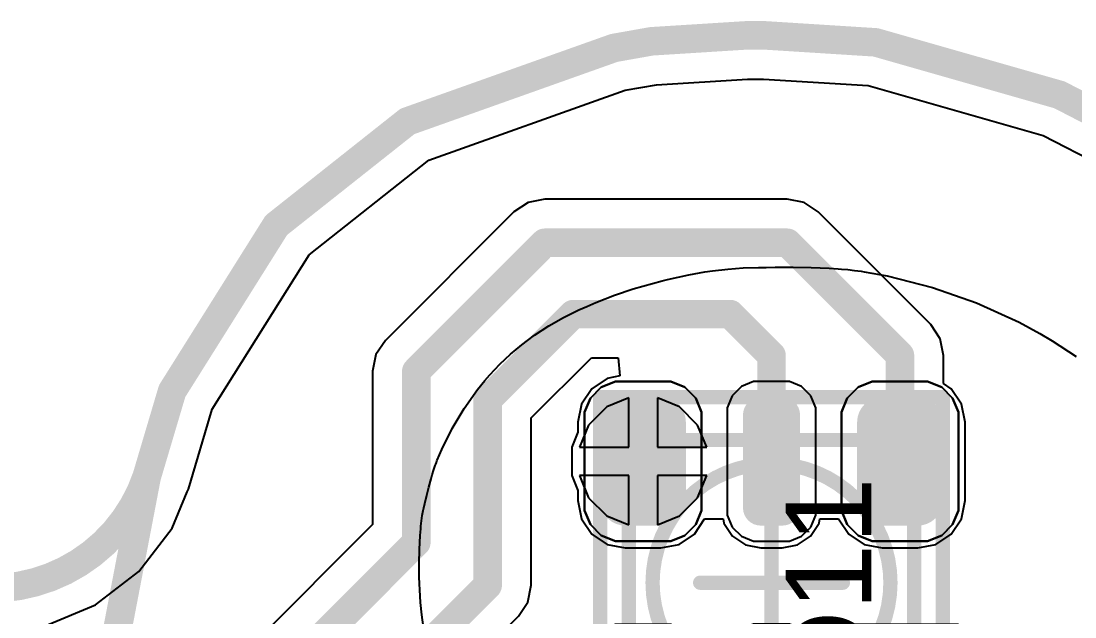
# Model space of a CAD drawing. Header units: inches. Extents: x -30 to 118, y 20 to 51.
# Drawn here: x 40.53 to 47.92, y 45.98 to 50.15 of the extents above; entities that cross this region are included whole.
import ezdxf

# ---------------------------------------------------------------- set-up
doc = ezdxf.new("R2010")
doc.units = ezdxf.units.IN
for name, color, linetype in [('Bottom Layer', 5, 'Continuous'), ('Keep-Out Layer', 6, 'Continuous'), ('Mechanical 1', 6, 'Continuous'), ('Top Component Outline', 56, 'Continuous'), ('Top Courtyard', 56, 'Continuous'), ('Top Layer', 1, 'Continuous'), ('Top Overlay', 2, 'Continuous'), ('Top Paste', 8, 'Continuous'), ('Top Solder', 216, 'Continuous'), ('Via Holes', 16, 'Continuous')]:
    doc.layers.add(name, color=color, linetype=linetype)
doc.styles.add('Arial', font='', dxfattribs={"height": 0.2})
doc.styles.get('Arial').set_extended_font_data('Arial')

# ---------------------------------------------------------------- blocks, each defined once
blk = doc.blocks.new('APA_RGB_LED_2020_580')
at = {"layer": 'Top Layer'}
h = blk.add_hatch(color=1, dxfattribs=at)
edge = h.paths.add_edge_path()
edge.add_arc((-1.125, 1.025), 0.125, 90, 180)
edge.add_line((-1.25, 1.025), (-1.25, 0.775))
edge.add_arc((-1.125, 0.775), 0.125, 180, 270)
edge.add_line((-1.125, 0.65), (-0.575, 0.65))
edge.add_arc((-0.575, 0.775), 0.125, 270, 360)
edge.add_line((-0.45, 0.775), (-0.45, 1.025))
edge.add_arc((-0.575, 1.025), 0.125, 0, 90)
edge.add_line((-0.575, 1.15), (-1.125, 1.15))
h = blk.add_hatch(color=1, dxfattribs=at)
edge = h.paths.add_edge_path()
edge.add_arc((0.575, 1.025), 0.125, 90, 180)
edge.add_line((0.45, 1.025), (0.45, 0.775))
edge.add_arc((0.575, 0.775), 0.125, 180, 270)
edge.add_line((0.575, 0.65), (1.125, 0.65))
edge.add_arc((1.125, 0.775), 0.125, 270, 360)
edge.add_line((1.25, 0.775), (1.25, 1.025))
edge.add_arc((1.125, 1.025), 0.125, 0, 90)
edge.add_line((1.125, 1.15), (0.575, 1.15))
h = blk.add_hatch(color=1, dxfattribs=at)
edge = h.paths.add_edge_path()
edge.add_arc((-1.175, 0.075), 0.075, 90, 180)
edge.add_line((-1.25, 0.075), (-1.25, -0.075))
edge.add_arc((-1.175, -0.075), 0.075, 180, 270)
edge.add_line((-1.175, -0.15), (-0.525, -0.15))
edge.add_arc((-0.525, -0.075), 0.075, 270, 360)
edge.add_line((-0.45, -0.075), (-0.45, 0.075))
edge.add_arc((-0.525, 0.075), 0.075, 0, 90)
edge.add_line((-0.525, 0.15), (-1.175, 0.15))
h = blk.add_hatch(color=1, dxfattribs=at)
edge = h.paths.add_edge_path()
edge.add_arc((0.525, 0.075), 0.075, 90, 180)
edge.add_line((0.45, 0.075), (0.45, -0.075))
edge.add_arc((0.525, -0.075), 0.075, 180, 270)
edge.add_line((0.525, -0.15), (1.175, -0.15))
edge.add_arc((1.175, -0.075), 0.075, 270, 360)
edge.add_line((1.25, -0.075), (1.25, 0.075))
edge.add_arc((1.175, 0.075), 0.075, 0, 90)
edge.add_line((1.175, 0.15), (0.525, 0.15))
blk.add_hatch(color=1, dxfattribs=at).paths.add_polyline_path([(-1.25, -0.65), (-0.45, -0.65), (-0.45, -1.15), (-1.25, -1.15)])
h = blk.add_hatch(color=1, dxfattribs=at)
edge = h.paths.add_edge_path()
edge.add_arc((0.575, -0.775), 0.125, 90, 180)
edge.add_line((0.45, -0.775), (0.45, -1.025))
edge.add_arc((0.575, -1.025), 0.125, 180, 270)
edge.add_line((0.575, -1.15), (1.125, -1.15))
edge.add_arc((1.125, -1.025), 0.125, 270, 360)
edge.add_line((1.25, -1.025), (1.25, -0.775))
edge.add_arc((1.125, -0.775), 0.125, 0, 90)
edge.add_line((1.125, -0.65), (0.575, -0.65))
at = {"layer": 'Top Paste'}
h = blk.add_hatch(color=8, dxfattribs=at)
edge = h.paths.add_edge_path()
edge.add_arc((-1.125, 1.025), 0.125, 90, 180)
edge.add_line((-1.25, 1.025), (-1.25, 0.775))
edge.add_arc((-1.125, 0.775), 0.125, 180, 270)
edge.add_line((-1.125, 0.65), (-0.575, 0.65))
edge.add_arc((-0.575, 0.775), 0.125, 270, 360)
edge.add_line((-0.45, 0.775), (-0.45, 1.025))
edge.add_arc((-0.575, 1.025), 0.125, 0, 90)
edge.add_line((-0.575, 1.15), (-1.125, 1.15))
h = blk.add_hatch(color=8, dxfattribs=at)
edge = h.paths.add_edge_path()
edge.add_arc((0.575, 1.025), 0.125, 90, 180)
edge.add_line((0.45, 1.025), (0.45, 0.775))
edge.add_arc((0.575, 0.775), 0.125, 180, 270)
edge.add_line((0.575, 0.65), (1.125, 0.65))
edge.add_arc((1.125, 0.775), 0.125, 270, 360)
edge.add_line((1.25, 0.775), (1.25, 1.025))
edge.add_arc((1.125, 1.025), 0.125, 0, 90)
edge.add_line((1.125, 1.15), (0.575, 1.15))
h = blk.add_hatch(color=8, dxfattribs=at)
edge = h.paths.add_edge_path()
edge.add_arc((-1.175, 0.075), 0.075, 90, 180)
edge.add_line((-1.25, 0.075), (-1.25, -0.075))
edge.add_arc((-1.175, -0.075), 0.075, 180, 270)
edge.add_line((-1.175, -0.15), (-0.525, -0.15))
edge.add_arc((-0.525, -0.075), 0.075, 270, 360)
edge.add_line((-0.45, -0.075), (-0.45, 0.075))
edge.add_arc((-0.525, 0.075), 0.075, 0, 90)
edge.add_line((-0.525, 0.15), (-1.175, 0.15))
h = blk.add_hatch(color=8, dxfattribs=at)
edge = h.paths.add_edge_path()
edge.add_arc((0.525, 0.075), 0.075, 90, 180)
edge.add_line((0.45, 0.075), (0.45, -0.075))
edge.add_arc((0.525, -0.075), 0.075, 180, 270)
edge.add_line((0.525, -0.15), (1.175, -0.15))
edge.add_arc((1.175, -0.075), 0.075, 270, 360)
edge.add_line((1.25, -0.075), (1.25, 0.075))
edge.add_arc((1.175, 0.075), 0.075, 0, 90)
edge.add_line((1.175, 0.15), (0.525, 0.15))
blk.add_hatch(color=8, dxfattribs=at).paths.add_polyline_path([(-1.25, -0.65), (-0.45, -0.65), (-0.45, -1.15), (-1.25, -1.15)])
h = blk.add_hatch(color=8, dxfattribs=at)
edge = h.paths.add_edge_path()
edge.add_arc((0.575, -0.775), 0.125, 90, 180)
edge.add_line((0.45, -0.775), (0.45, -1.025))
edge.add_arc((0.575, -1.025), 0.125, 180, 270)
edge.add_line((0.575, -1.15), (1.125, -1.15))
edge.add_arc((1.125, -1.025), 0.125, 270, 360)
edge.add_line((1.25, -1.025), (1.25, -0.775))
edge.add_arc((1.125, -0.775), 0.125, 0, 90)
edge.add_line((1.125, -0.65), (0.575, -0.65))
at = {"layer": 'Top Solder'}
h = blk.add_hatch(color=216, dxfattribs=at)
edge = h.paths.add_edge_path()
edge.add_arc((-1.125, 1.025), 0.175, 90, 180)
edge.add_line((-1.3, 1.025), (-1.3, 0.775))
edge.add_arc((-1.125, 0.775), 0.175, 180, 270)
edge.add_line((-1.125, 0.6), (-0.575, 0.6))
edge.add_arc((-0.575, 0.775), 0.175, 270, 360)
edge.add_line((-0.4, 0.775), (-0.4, 1.025))
edge.add_arc((-0.575, 1.025), 0.175, 0, 90)
edge.add_line((-0.575, 1.2), (-1.125, 1.2))
h = blk.add_hatch(color=216, dxfattribs=at)
edge = h.paths.add_edge_path()
edge.add_arc((0.575, 1.025), 0.175, 90, 180)
edge.add_line((0.4, 1.025), (0.4, 0.775))
edge.add_arc((0.575, 0.775), 0.175, 180, 270)
edge.add_line((0.575, 0.6), (1.125, 0.6))
edge.add_arc((1.125, 0.775), 0.175, 270, 360)
edge.add_line((1.3, 0.775), (1.3, 1.025))
edge.add_arc((1.125, 1.025), 0.175, 0, 90)
edge.add_line((1.125, 1.2), (0.575, 1.2))
h = blk.add_hatch(color=216, dxfattribs=at)
edge = h.paths.add_edge_path()
edge.add_arc((-1.175, 0.075), 0.125, 90, 180)
edge.add_line((-1.3, 0.075), (-1.3, -0.075))
edge.add_arc((-1.175, -0.075), 0.125, 180, 270)
edge.add_line((-1.175, -0.2), (-0.525, -0.2))
edge.add_arc((-0.525, -0.075), 0.125, 270, 360)
edge.add_line((-0.4, -0.075), (-0.4, 0.075))
edge.add_arc((-0.525, 0.075), 0.125, 0, 90)
edge.add_line((-0.525, 0.2), (-1.175, 0.2))
h = blk.add_hatch(color=216, dxfattribs=at)
edge = h.paths.add_edge_path()
edge.add_arc((0.525, 0.075), 0.125, 90, 180)
edge.add_line((0.4, 0.075), (0.4, -0.075))
edge.add_arc((0.525, -0.075), 0.125, 180, 270)
edge.add_line((0.525, -0.2), (1.175, -0.2))
edge.add_arc((1.175, -0.075), 0.125, 270, 360)
edge.add_line((1.3, -0.075), (1.3, 0.075))
edge.add_arc((1.175, 0.075), 0.125, 0, 90)
edge.add_line((1.175, 0.2), (0.525, 0.2))
blk.add_hatch(color=216, dxfattribs=at).paths.add_polyline_path([(-1.3, -0.6), (-0.4, -0.6), (-0.4, -1.2), (-1.3, -1.2)])
h = blk.add_hatch(color=216, dxfattribs=at)
edge = h.paths.add_edge_path()
edge.add_arc((0.575, -0.775), 0.175, 90, 180)
edge.add_line((0.4, -0.775), (0.4, -1.025))
edge.add_arc((0.575, -1.025), 0.175, 180, 270)
edge.add_line((0.575, -1.2), (1.125, -1.2))
edge.add_arc((1.125, -1.025), 0.175, 270, 360)
edge.add_line((1.3, -1.025), (1.3, -0.775))
edge.add_arc((1.125, -0.775), 0.175, 0, 90)
edge.add_line((1.125, -0.6), (0.575, -0.6))
at = {"layer": 'Top Component Outline'}
for points in [[(-1, 1, 0.1, 0.1, 0), (-1, -1, 0.1, 0.1, 0)], [(-1, 1, 0.1, 0.1, 0), (1, 1, 0.1, 0.1, 0)], [(1, 1, 0.1, 0.1, 0), (1, -1, 0.1, 0.1, 0)], [(-1, -1, 0.1, 0.1, 0), (1, -1, 0.1, 0.1, 0)]]:
    blk.add_lwpolyline(points, format="xyseb", dxfattribs=at)
for points in [[(-1.025, 1, 0.05, 0.05, 1), (-0.975, 1, 0.05, 0.05, 1)], [(-1.025, 1, 0.05, 0.05, 1), (-0.975, 1, 0.05, 0.05, 1)], [(0.975, 1, 0.05, 0.05, 1), (1.025, 1, 0.05, 0.05, 1)], [(0.975, 1, 0.05, 0.05, 1), (1.025, 1, 0.05, 0.05, 1)], [(-1.025, -1, 0.05, 0.05, 1), (-0.975, -1, 0.05, 0.05, 1)], [(-1.025, -1, 0.05, 0.05, 1), (-0.975, -1, 0.05, 0.05, 1)], [(0.975, -1, 0.05, 0.05, 1), (1.025, -1, 0.05, 0.05, 1)], [(0.975, -1, 0.05, 0.05, 1), (1.025, -1, 0.05, 0.05, 1)]]:
    blk.add_lwpolyline(points, format="xyseb", close=True, dxfattribs=at)
at = {"layer": 'Top Courtyard'}
for points in [[(-1.3, 1.2, 0.1, 0.1, 0), (1.3, 1.2, 0.1, 0.1, 0)], [(-1.3, 1.2, 0.1, 0.1, 0), (-1.3, -1.2, 0.1, 0.1, 0)], [(1.3, 1.2, 0.1, 0.1, 0), (1.3, -1.2, 0.1, 0.1, 0)], [(0, 0.5, 0.1, 0.1, 0), (0, -0.5, 0.1, 0.1, 0)], [(-0.5, 0, 0.1, 0.1, 0), (0.5, 0, 0.1, 0.1, 0)], [(-1.3, -1.2, 0.1, 0.1, 0), (1.3, -1.2, 0.1, 0.1, 0)]]:
    blk.add_lwpolyline(points, format="xyseb", dxfattribs=at)
for points in [[(-1.325, 1.2, 0.05, 0.05, 1), (-1.275, 1.2, 0.05, 0.05, 1)], [(-1.325, 1.2, 0.05, 0.05, 1), (-1.275, 1.2, 0.05, 0.05, 1)], [(1.275, 1.2, 0.05, 0.05, 1), (1.325, 1.2, 0.05, 0.05, 1)], [(1.275, 1.2, 0.05, 0.05, 1), (1.325, 1.2, 0.05, 0.05, 1)], [(-0.025, 0.5, 0.05, 0.05, 1), (0.025, 0.5, 0.05, 0.05, 1)], [(-0.525, 0, 0.05, 0.05, 1), (-0.475, 0, 0.05, 0.05, 1)], [(0.475, 0, 0.05, 0.05, 1), (0.525, 0, 0.05, 0.05, 1)], [(-0.025, -0.5, 0.05, 0.05, 1), (0.025, -0.5, 0.05, 0.05, 1)], [(-1.325, -1.2, 0.05, 0.05, 1), (-1.275, -1.2, 0.05, 0.05, 1)], [(-1.325, -1.2, 0.05, 0.05, 1), (-1.275, -1.2, 0.05, 0.05, 1)], [(1.275, -1.2, 0.05, 0.05, 1), (1.325, -1.2, 0.05, 0.05, 1)], [(1.275, -1.2, 0.05, 0.05, 1), (1.325, -1.2, 0.05, 0.05, 1)]]:
    blk.add_lwpolyline(points, format="xyseb", close=True, dxfattribs=at)
at = {"layer": 'Top Overlay'}
for p, q in [((-1.3689, 1.1929), (-1.2929, 1.2689)), ((-1.2929, 1.2689), (-1.1937, 1.31)), ((-1.1937, 1.31), (-1.14, 1.31)), ((-1.14, 1.31), (-1.14, 1.31)), ((-1.14, 1.31), (-0.56, 1.31)), ((-0.56, 1.31), (-0.5063, 1.31)), ((-0.5063, 1.31), (-0.4071, 1.2689)), ((-0.4071, 1.2689), (-0.3311, 1.1929)), ((0.3311, 1.1929), (0.4071, 1.2689)), ((0.4071, 1.2689), (0.5063, 1.31)), ((0.5063, 1.31), (0.56, 1.31)), ((0.56, 1.31), (0.56, 1.31)), ((0.56, 1.31), (1.14, 1.31)), ((1.14, 1.31), (1.1937, 1.31)), ((1.1937, 1.31), (1.2929, 1.2689)), ((1.2929, 1.2689), (1.3689, 1.1929)), ((-1.41, 1.0937), (-1.3689, 1.1929)), ((-0.3311, 1.1929), (-0.29, 1.0937)), ((0.29, 1.0937), (0.3311, 1.1929)), ((1.3689, 1.1929), (1.41, 1.0937)), ((-1.41, 1.04), (-1.41, 1.0937)), ((-1.41, 0.76), (-1.41, 1.04)), ((-0.29, 1.0937), (-0.29, 1.04)), ((-0.29, 1.04), (-0.29, 1.04)), ((-0.29, 1.04), (-0.29, 0.76)), ((0.29, 1.04), (0.29, 1.0937)), ((0.29, 0.76), (0.29, 1.04)), ((1.41, 1.0937), (1.41, 1.04)), ((1.41, 1.04), (1.41, 1.04)), ((1.41, 1.04), (1.41, 0.76)), ((-1.41, 0.76), (-1.41, 0.76)), ((-1.41, 0.7063), (-1.41, 0.76)), ((-0.29, 0.76), (-0.29, 0.7063)), ((0.29, 0.76), (0.29, 0.76)), ((0.29, 0.7063), (0.29, 0.76)), ((1.41, 0.76), (1.41, 0.7063)), ((-1.3689, 0.6071), (-1.41, 0.7063)), ((-0.29, 0.7063), (-0.3311, 0.6071)), ((0.3311, 0.6071), (0.29, 0.7063)), ((1.41, 0.7063), (1.3689, 0.6071)), ((-1.2929, 0.5311), (-1.3689, 0.6071)), ((-0.3311, 0.6071), (-0.4071, 0.5311)), ((0.4071, 0.5311), (0.3311, 0.6071)), ((1.3689, 0.6071), (1.2929, 0.5311)), ((-1.1937, 0.49), (-1.2929, 0.5311)), ((-0.4071, 0.5311), (-0.5063, 0.49)), ((0.5063, 0.49), (0.4071, 0.5311)), ((1.2929, 0.5311), (1.1937, 0.49)), ((-1.14, 0.49), (-1.1937, 0.49)), ((-0.56, 0.49), (-1.14, 0.49)), ((-0.5063, 0.49), (-0.56, 0.49)), ((-0.56, 0.49), (-0.56, 0.49)), ((0.56, 0.49), (0.5063, 0.49)), ((1.14, 0.49), (0.56, 0.49)), ((1.1937, 0.49), (1.14, 0.49)), ((1.14, 0.49), (1.14, 0.49)), ((-1.2258, 0.31), (-1.3103, 0.275)), ((-1.18, 0.31), (-1.2258, 0.31)), ((-0.52, 0.31), (-1.18, 0.31)), ((-0.4743, 0.31), (-0.52, 0.31)), ((-0.52, 0.31), (-0.52, 0.31)), ((-0.3897, 0.275), (-0.4743, 0.31)), ((0.4742, 0.31), (0.3897, 0.275)), ((0.52, 0.31), (0.4742, 0.31)), ((1.18, 0.31), (0.52, 0.31)), ((1.2258, 0.31), (1.18, 0.31)), ((1.18, 0.31), (1.18, 0.31)), ((1.3103, 0.275), (1.2258, 0.31)), ((-1.3103, 0.275), (-1.375, 0.2103)), ((-0.325, 0.2103), (-0.3897, 0.275)), ((0.3897, 0.275), (0.325, 0.2103)), ((1.375, 0.2103), (1.3103, 0.275)), ((-1.375, 0.2103), (-1.41, 0.1258)), ((-0.29, 0.1258), (-0.325, 0.2103)), ((0.325, 0.2103), (0.29, 0.1258)), ((1.41, 0.1258), (1.375, 0.2103)), ((-1.41, 0.1258), (-1.41, 0.08)), ((-1.41, 0.08), (-1.41, -0.08)), ((-1.41, 0.08), (-1.41, 0.08)), ((-0.29, 0.08), (-0.29, 0.1258)), ((-0.29, -0.08), (-0.29, 0.08)), ((0.29, 0.1258), (0.29, 0.08)), ((0.29, 0.08), (0.29, -0.08)), ((0.29, 0.08), (0.29, 0.08)), ((1.41, 0.08), (1.41, 0.1258)), ((1.41, -0.08), (1.41, 0.08)), ((-1.41, -0.08), (-1.41, -0.1257)), ((-1.41, -0.1257), (-1.375, -0.2103)), ((-0.325, -0.2103), (-0.29, -0.1257)), ((-0.29, -0.1257), (-0.29, -0.08)), ((-0.29, -0.08), (-0.29, -0.08)), ((0.29, -0.08), (0.29, -0.1257)), ((0.29, -0.1257), (0.325, -0.2103)), ((1.375, -0.2103), (1.41, -0.1257)), ((1.41, -0.1257), (1.41, -0.08)), ((1.41, -0.08), (1.41, -0.08)), ((-1.375, -0.2103), (-1.3103, -0.275)), ((-0.3897, -0.275), (-0.325, -0.2103)), ((0.325, -0.2103), (0.3897, -0.275)), ((1.3103, -0.275), (1.375, -0.2103)), ((-1.3103, -0.275), (-1.2258, -0.31)), ((-0.4743, -0.31), (-0.3897, -0.275)), ((0.3897, -0.275), (0.4742, -0.31)), ((1.2258, -0.31), (1.3103, -0.275)), ((-1.2258, -0.31), (-1.18, -0.31)), ((-1.18, -0.31), (-1.18, -0.31)), ((-1.18, -0.31), (-0.52, -0.31)), ((-0.52, -0.31), (-0.4743, -0.31)), ((0.4742, -0.31), (0.52, -0.31)), ((0.52, -0.31), (0.52, -0.31)), ((0.52, -0.31), (1.18, -0.31)), ((1.18, -0.31), (1.2258, -0.31)), ((-1.41, -1.31), (-1.41, -0.49)), ((-1.41, -0.49), (-0.29, -0.49)), ((-0.29, -0.49), (-0.29, -1.31)), ((0.4071, -0.5311), (0.5063, -0.49)), ((0.5063, -0.49), (0.56, -0.49)), ((0.56, -0.49), (0.56, -0.49)), ((0.56, -0.49), (1.14, -0.49)), ((1.14, -0.49), (1.1937, -0.49)), ((1.1937, -0.49), (1.2929, -0.5311)), ((0.3311, -0.6071), (0.4071, -0.5311)), ((1.2929, -0.5311), (1.3689, -0.6071)), ((0.29, -0.7063), (0.3311, -0.6071)), ((1.3689, -0.6071), (1.41, -0.7063)), ((0.29, -0.76), (0.29, -0.7063)), ((1.41, -0.7063), (1.41, -0.76)), ((0.29, -1.04), (0.29, -0.76)), ((1.41, -0.76), (1.41, -0.76)), ((1.41, -0.76), (1.41, -1.04)), ((0.29, -1.04), (0.29, -1.04)), ((0.29, -1.0937), (0.29, -1.04)), ((0.3311, -1.1929), (0.29, -1.0937)), ((1.41, -1.0937), (1.3689, -1.1929)), ((1.41, -1.04), (1.41, -1.0937)), ((0.4071, -1.2689), (0.3311, -1.1929)), ((1.3689, -1.1929), (1.2929, -1.2689)), ((-0.29, -1.31), (-1.41, -1.31)), ((0.5063, -1.31), (0.4071, -1.2689)), ((0.56, -1.31), (0.5063, -1.31)), ((1.14, -1.31), (0.56, -1.31)), ((1.1937, -1.31), (1.14, -1.31)), ((1.14, -1.31), (1.14, -1.31)), ((1.2929, -1.2689), (1.1937, -1.31))]:
    blk.add_line(p, q, dxfattribs=at)
at = {"layer": 'Top Courtyard', "style": 'Arial'}
blk.add_text('D11', height=0.6, dxfattribs=at).set_placement((-0.8, -0.7))

msp = doc.modelspace()

# ---------------------------------------------------------------- hatches: boundary and pattern name
at = {"layer": 'Bottom Layer'}
h = msp.add_hatch(color=5, dxfattribs=at)
edge = h.paths.add_edge_path()
edge.add_arc((44.8892, 47.0683), 0.3, 0, 360)
at = {"layer": 'Top Layer'}
h = msp.add_hatch(color=1, dxfattribs=at)
edge = h.paths.add_edge_path()
edge.add_arc((44.8892, 47.0683), 0.3, 0, 360)
at = {"layer": 'Via Holes'}
h = msp.add_hatch(color=7, dxfattribs=at)
edge = h.paths.add_edge_path()
edge.add_arc((44.8892, 47.0683), 0.15, 0, 360)

# ---------------------------------------------------------------- linework, layer by layer
at = {"layer": 'Bottom Layer'}
for p, q in [((44.7638, 49.6679), (44.9839, 49.7069)), ((44.9839, 49.7069), (45.6212, 49.747)), ((45.6212, 49.747), (45.6367, 49.7471)), ((45.6367, 49.7471), (45.7323, 49.747)), ((45.7323, 49.747), (46.4669, 49.7006)), ((43.388, 49.1787), (44.7638, 49.6679)), ((46.4669, 49.7006), (47.6939, 49.3505)), ((47.6939, 49.3505), (48.426, 48.9721)), ((42.5504, 48.5156), (43.388, 49.1787)), ((41.8704, 47.4335), (42.5504, 48.5156)), ((44.7892, 47.514), (44.6343, 47.4498)), ((44.7892, 47.1683), (44.7892, 47.514)), ((45.1441, 47.4498), (44.9892, 47.514)), ((44.9892, 47.514), (44.9892, 47.1683)), ((41.7039, 46.8728), (41.8704, 47.4335)), ((44.6343, 47.4498), (44.5077, 47.3232)), ((45.2707, 47.3232), (45.1441, 47.4498)), ((44.5077, 47.3232), (44.4436, 47.1683)), ((45.3349, 47.1683), (45.2707, 47.3232)), ((44.4436, 47.1683), (44.7892, 47.1683)), ((44.9892, 47.1683), (45.3349, 47.1683)), ((44.7892, 46.9683), (44.4436, 46.9683)), ((44.4436, 46.9683), (44.5077, 46.8134)), ((44.7892, 46.6227), (44.7892, 46.9683)), ((45.3349, 46.9683), (44.9892, 46.9683)), ((44.9892, 46.9683), (44.9892, 46.6227)), ((45.2707, 46.8134), (45.3349, 46.9683)), ((41.5888, 46.5999), (41.6942, 46.8544)), ((41.6942, 46.8544), (41.7039, 46.8728)), ((44.5077, 46.8134), (44.6343, 46.6868)), ((45.1441, 46.6868), (45.2707, 46.8134)), ((44.6343, 46.6868), (44.7892, 46.6227)), ((44.9892, 46.6227), (45.1441, 46.6868)), ((41.3557, 46.2961), (41.5888, 46.5999)), ((41.0519, 46.063), (41.3557, 46.2961)), ((40.6982, 45.9165), (41.0519, 46.063))]:
    msp.add_line(p, q, dxfattribs=at)
at = {"layer": 'Keep-Out Layer'}
for points in [[(44.9475, 50.0111, 0.2, 0.2, 0), (45.611, 50.0528, 0.2, 0.2, 0)], [(45.611, 50.0528, 0.2, 0.2, 0), (45.6362, 50.0529, 0.2, 0.2, 0)], [(45.6362, 50.0529, 0.2, 0.2, 0), (45.7421, 50.0529, 0.2, 0.2, 0)], [(45.7421, 50.0529, 0.2, 0.2, 0), (46.5191, 50.0038, 0.2, 0.2, 0)], [(44.6854, 49.9646, 0.2, 0.2, 0), (44.9475, 50.0111, 0.2, 0.2, 0)], [(46.5191, 50.0038, 0.2, 0.2, 0), (47.8072, 49.6362, 0.2, 0.2, 0)], [(43.2378, 49.45, 0.2, 0.2, 0), (44.6854, 49.9646, 0.2, 0.2, 0)], [(47.8072, 49.6362, 0.2, 0.2, 0), (48.5905, 49.2313, 0.2, 0.2, 0)], [(42.3193, 48.7228, 0.2, 0.2, 0), (43.2378, 49.45, 0.2, 0.2, 0)], [(41.5891, 47.5608, 0.2, 0.2, 0), (42.3193, 48.7228, 0.2, 0.2, 0)], [(41.4106, 46.9598, 0.2, 0.2, 0), (41.5891, 47.5608, 0.2, 0.2, 0)], [(41.4106, 46.9598, 0.2, 0.2, -0.590192), (39.4208, 46.608, 0.2, 0.2, 0)]]:
    msp.add_lwpolyline(points, format="xyseb", dxfattribs=at)
for points in [[(45.561, 50.0528, 0.1, 0.1, 1), (45.661, 50.0528, 0.1, 0.1, 1)], [(45.561, 50.0528, 0.1, 0.1, 1), (45.661, 50.0528, 0.1, 0.1, 1)], [(45.5862, 50.0529, 0.1, 0.1, 1), (45.6862, 50.0529, 0.1, 0.1, 1)], [(45.5862, 50.0529, 0.1, 0.1, 1), (45.6862, 50.0529, 0.1, 0.1, 1)], [(45.6921, 50.0529, 0.1, 0.1, 1), (45.7921, 50.0529, 0.1, 0.1, 1)], [(45.6921, 50.0529, 0.1, 0.1, 1), (45.7921, 50.0529, 0.1, 0.1, 1)], [(44.8975, 50.0111, 0.1, 0.1, 1), (44.9975, 50.0111, 0.1, 0.1, 1)], [(44.8975, 50.0111, 0.1, 0.1, 1), (44.9975, 50.0111, 0.1, 0.1, 1)], [(46.4691, 50.0038, 0.1, 0.1, 1), (46.5691, 50.0038, 0.1, 0.1, 1)], [(46.4691, 50.0038, 0.1, 0.1, 1), (46.5691, 50.0038, 0.1, 0.1, 1)], [(44.6354, 49.9646, 0.1, 0.1, 1), (44.7354, 49.9646, 0.1, 0.1, 1)], [(44.6354, 49.9646, 0.1, 0.1, 1), (44.7354, 49.9646, 0.1, 0.1, 1)], [(47.7572, 49.6362, 0.1, 0.1, 1), (47.8572, 49.6362, 0.1, 0.1, 1)], [(47.7572, 49.6362, 0.1, 0.1, 1), (47.8572, 49.6362, 0.1, 0.1, 1)], [(43.1878, 49.45, 0.1, 0.1, 1), (43.2878, 49.45, 0.1, 0.1, 1)], [(43.1878, 49.45, 0.1, 0.1, 1), (43.2878, 49.45, 0.1, 0.1, 1)], [(42.2693, 48.7228, 0.1, 0.1, 1), (42.3693, 48.7228, 0.1, 0.1, 1)], [(42.2693, 48.7228, 0.1, 0.1, 1), (42.3693, 48.7228, 0.1, 0.1, 1)], [(41.5391, 47.5608, 0.1, 0.1, 1), (41.6391, 47.5608, 0.1, 0.1, 1)], [(41.5391, 47.5608, 0.1, 0.1, 1), (41.6391, 47.5608, 0.1, 0.1, 1)], [(41.3606, 46.9598, 0.1, 0.1, 1), (41.4606, 46.9598, 0.1, 0.1, 1)], [(41.3606, 46.9598, 0.1, 0.1, 1), (41.4606, 46.9598, 0.1, 0.1, 1)]]:
    msp.add_lwpolyline(points, format="xyseb", close=True, dxfattribs=at)
at = {"layer": 'Mechanical 1'}
for points in [[(44.9475, 50.0111, 0.2, 0.2, 0), (45.611, 50.0528, 0.2, 0.2, 0)], [(45.611, 50.0528, 0.2, 0.2, 0), (45.6362, 50.0529, 0.2, 0.2, 0)], [(45.6362, 50.0529, 0.2, 0.2, 0), (45.7421, 50.0529, 0.2, 0.2, 0)], [(45.7421, 50.0529, 0.2, 0.2, 0), (46.5191, 50.0038, 0.2, 0.2, 0)], [(44.6854, 49.9646, 0.2, 0.2, 0), (44.9475, 50.0111, 0.2, 0.2, 0)], [(46.5191, 50.0038, 0.2, 0.2, 0), (47.8072, 49.6362, 0.2, 0.2, 0)], [(43.2378, 49.45, 0.2, 0.2, 0), (44.6854, 49.9646, 0.2, 0.2, 0)], [(47.8072, 49.6362, 0.2, 0.2, 0), (48.5905, 49.2313, 0.2, 0.2, 0)], [(42.3193, 48.7228, 0.2, 0.2, 0), (43.2378, 49.45, 0.2, 0.2, 0)], [(41.5891, 47.5608, 0.2, 0.2, 0), (42.3193, 48.7228, 0.2, 0.2, 0)], [(41.4106, 46.9598, 0.2, 0.2, 0), (41.5891, 47.5608, 0.2, 0.2, 0)], [(40.897, 44.2819, 0.2, 0.2, 0), (41.4106, 46.9598, 0.2, 0.2, 0)], [(45.1998, 46.8077, 0.1, 0.1, -0.198911), (45.7892, 47.0518, 0.1, 0.1, 0)], [(45.7892, 47.0518, 0.1, 0.1, -0.198911), (46.3786, 46.8077, 0.1, 0.1, 0)], [(44.9557, 46.2183, 0.1, 0.1, -0.198911), (45.1998, 46.8077, 0.1, 0.1, 0)], [(46.3786, 46.8077, 0.1, 0.1, -0.198911), (46.6227, 46.2183, 0.1, 0.1, 0)], [(45.1998, 45.6289, 0.1, 0.1, -0.198911), (44.9557, 46.2183, 0.1, 0.1, 0)], [(46.6227, 46.2183, 0.1, 0.1, -0.198911), (46.3786, 45.6289, 0.1, 0.1, 0)]]:
    msp.add_lwpolyline(points, format="xyseb", dxfattribs=at)
for points in [[(45.561, 50.0528, 0.1, 0.1, 1), (45.661, 50.0528, 0.1, 0.1, 1)], [(45.561, 50.0528, 0.1, 0.1, 1), (45.661, 50.0528, 0.1, 0.1, 1)], [(45.5862, 50.0529, 0.1, 0.1, 1), (45.6862, 50.0529, 0.1, 0.1, 1)], [(45.5862, 50.0529, 0.1, 0.1, 1), (45.6862, 50.0529, 0.1, 0.1, 1)], [(45.6921, 50.0529, 0.1, 0.1, 1), (45.7921, 50.0529, 0.1, 0.1, 1)], [(45.6921, 50.0529, 0.1, 0.1, 1), (45.7921, 50.0529, 0.1, 0.1, 1)], [(44.8975, 50.0111, 0.1, 0.1, 1), (44.9975, 50.0111, 0.1, 0.1, 1)], [(44.8975, 50.0111, 0.1, 0.1, 1), (44.9975, 50.0111, 0.1, 0.1, 1)], [(46.4691, 50.0038, 0.1, 0.1, 1), (46.5691, 50.0038, 0.1, 0.1, 1)], [(46.4691, 50.0038, 0.1, 0.1, 1), (46.5691, 50.0038, 0.1, 0.1, 1)], [(44.6354, 49.9646, 0.1, 0.1, 1), (44.7354, 49.9646, 0.1, 0.1, 1)], [(44.6354, 49.9646, 0.1, 0.1, 1), (44.7354, 49.9646, 0.1, 0.1, 1)], [(47.7572, 49.6362, 0.1, 0.1, 1), (47.8572, 49.6362, 0.1, 0.1, 1)], [(47.7572, 49.6362, 0.1, 0.1, 1), (47.8572, 49.6362, 0.1, 0.1, 1)], [(43.1878, 49.45, 0.1, 0.1, 1), (43.2878, 49.45, 0.1, 0.1, 1)], [(43.1878, 49.45, 0.1, 0.1, 1), (43.2878, 49.45, 0.1, 0.1, 1)], [(42.2693, 48.7228, 0.1, 0.1, 1), (42.3693, 48.7228, 0.1, 0.1, 1)], [(42.2693, 48.7228, 0.1, 0.1, 1), (42.3693, 48.7228, 0.1, 0.1, 1)], [(41.5391, 47.5608, 0.1, 0.1, 1), (41.6391, 47.5608, 0.1, 0.1, 1)], [(41.5391, 47.5608, 0.1, 0.1, 1), (41.6391, 47.5608, 0.1, 0.1, 1)], [(41.3606, 46.9598, 0.1, 0.1, 1), (41.4606, 46.9598, 0.1, 0.1, 1)], [(41.3606, 46.9598, 0.1, 0.1, 1), (41.4606, 46.9598, 0.1, 0.1, 1)], [(45.7642, 47.0518, 0.05, 0.05, 1), (45.8142, 47.0518, 0.05, 0.05, 1)], [(45.7642, 47.0518, 0.05, 0.05, 1), (45.8142, 47.0518, 0.05, 0.05, 1)], [(45.1748, 46.8077, 0.05, 0.05, 1), (45.2248, 46.8077, 0.05, 0.05, 1)], [(45.1748, 46.8077, 0.05, 0.05, 1), (45.2248, 46.8077, 0.05, 0.05, 1)], [(46.3536, 46.8077, 0.05, 0.05, 1), (46.4036, 46.8077, 0.05, 0.05, 1)], [(46.3536, 46.8077, 0.05, 0.05, 1), (46.4036, 46.8077, 0.05, 0.05, 1)], [(44.9307, 46.2183, 0.05, 0.05, 1), (44.9807, 46.2183, 0.05, 0.05, 1)], [(44.9307, 46.2183, 0.05, 0.05, 1), (44.9807, 46.2183, 0.05, 0.05, 1)], [(46.5977, 46.2183, 0.05, 0.05, 1), (46.6477, 46.2183, 0.05, 0.05, 1)], [(46.5977, 46.2183, 0.05, 0.05, 1), (46.6477, 46.2183, 0.05, 0.05, 1)]]:
    msp.add_lwpolyline(points, format="xyseb", close=True, dxfattribs=at)
at = {"layer": 'Top Layer'}
for p, q in [((44.7638, 49.6679), (44.9839, 49.7069)), ((44.9839, 49.7069), (45.6212, 49.747)), ((45.6212, 49.747), (45.6367, 49.7471)), ((45.6367, 49.7471), (45.7323, 49.747)), ((45.7323, 49.747), (46.4669, 49.7006)), ((43.388, 49.1787), (44.7638, 49.6679)), ((46.4669, 49.7006), (47.6939, 49.3505)), ((47.6939, 49.3505), (48.426, 48.9721)), ((42.5504, 48.5156), (43.388, 49.1787)), ((44.2, 48.9059), (44.0829, 48.8826)), ((45.9, 48.9059), (44.2, 48.9059)), ((44.2, 48.9059), (44.2, 48.9059)), ((46.0171, 48.8826), (45.9, 48.9059)), ((45.9, 48.9059), (45.9, 48.9059)), ((43.9837, 48.8163), (43.0837, 47.9163)), ((44.0829, 48.8826), (43.9837, 48.8163)), ((43.9837, 48.8163), (43.9837, 48.8163)), ((46.1163, 48.8163), (46.0171, 48.8826)), ((46.9055, 48.0271), (46.1163, 48.8163)), ((41.8704, 47.4335), (42.5504, 48.5156)), ((46.9718, 47.9278), (46.9055, 48.0271)), ((43.0837, 47.9163), (43.0174, 47.8171)), ((46.9951, 47.8108), (46.9718, 47.9278)), ((43.0174, 47.8171), (42.9941, 47.7)), ((44.1059, 47.3733), (44.5267, 47.7941)), ((44.5267, 47.7941), (44.7136, 47.7941)), ((44.7136, 47.7941), (44.7262, 47.6671)), ((46.9951, 47.6133), (46.9951, 47.8108)), ((42.9941, 47.7), (42.9941, 47.7)), ((42.9941, 47.7), (42.9941, 46.6267)), ((44.6374, 47.6495), (44.5299, 47.5776)), ((44.7262, 47.6671), (44.6374, 47.6495)), ((44.5299, 47.5776), (44.4581, 47.4701)), ((47.0485, 47.5776), (46.9951, 47.6133)), ((47.1204, 47.4701), (47.0485, 47.5776)), ((41.7039, 46.8728), (41.8704, 47.4335)), ((44.4581, 47.4701), (44.4328, 47.3433)), ((47.1456, 47.3433), (47.1204, 47.4701)), ((44.1059, 46.2), (44.1059, 47.3733)), ((44.4328, 47.3433), (44.4328, 47.2731)), ((47.1456, 46.7933), (47.1456, 47.3433)), ((44.4328, 47.2731), (44.3892, 47.1678)), ((44.3892, 47.1678), (44.3892, 46.9689)), ((44.3892, 46.9689), (44.4328, 46.8635)), ((41.5888, 46.5999), (41.6942, 46.8544)), ((41.6942, 46.8544), (41.7039, 46.8728)), ((44.4328, 46.8635), (44.4328, 46.7933)), ((44.4328, 46.7933), (44.4581, 46.6665)), ((47.1204, 46.6665), (47.1456, 46.7933)), ((41.3557, 46.2961), (41.5888, 46.5999)), ((42.9941, 46.6267), (41.9733, 45.6059)), ((44.4581, 46.6665), (44.5299, 46.559)), ((45.2485, 46.559), (45.3198, 46.6657)), ((45.3198, 46.6657), (45.324, 46.6665)), ((45.324, 46.6665), (45.4495, 46.6647)), ((45.4495, 46.6647), (45.4552, 46.636)), ((45.4552, 46.636), (45.5159, 46.5451)), ((46.0625, 46.5451), (46.1233, 46.636)), ((46.1233, 46.636), (46.1289, 46.6647)), ((46.1289, 46.6647), (46.2544, 46.6665)), ((46.2544, 46.6665), (46.2586, 46.6657)), ((46.2586, 46.6657), (46.3299, 46.559)), ((47.0485, 46.559), (47.1204, 46.6665)), ((44.5299, 46.559), (44.6374, 46.4872)), ((45.141, 46.4872), (45.2485, 46.559)), ((45.5159, 46.5451), (45.6069, 46.4843)), ((45.9715, 46.4843), (46.0625, 46.5451)), ((46.3299, 46.559), (46.4374, 46.4872)), ((46.941, 46.4872), (47.0485, 46.559)), ((44.6374, 46.4872), (44.7642, 46.462)), ((44.7642, 46.462), (45.0142, 46.462)), ((45.0142, 46.462), (45.141, 46.4872)), ((45.6069, 46.4843), (45.7142, 46.4629)), ((45.7142, 46.4629), (45.8642, 46.4629)), ((45.8642, 46.4629), (45.9715, 46.4843)), ((46.4374, 46.4872), (46.5642, 46.462)), ((46.5642, 46.462), (46.8142, 46.462)), ((46.8142, 46.462), (46.941, 46.4872)), ((41.0519, 46.063), (41.3557, 46.2961)), ((44.0826, 46.0829), (44.1059, 46.2)), ((44.1059, 46.2), (44.1059, 46.2)), ((44.0163, 45.9837), (44.0826, 46.0829)), ((40.6982, 45.9165), (41.0519, 46.063)), ((42.6163, 44.5837), (44.0163, 45.9837)), ((44.0163, 45.9837), (44.0163, 45.9837))]:
    msp.add_line(p, q, dxfattribs=at)
for points in [[(43.3, 47.7, 0.2, 0.2, 0), (44.2, 48.6, 0.2, 0.2, 0)], [(44.2, 48.6, 0.2, 0.2, 0), (45.9, 48.6, 0.2, 0.2, 0)], [(45.9, 48.6, 0.2, 0.2, 0), (46.6892, 47.8108, 0.2, 0.2, 0)], [(43.8, 47.5, 0.2, 0.2, 0), (44.4, 48.1, 0.2, 0.2, 0)], [(44.4, 48.1, 0.2, 0.2, 0), (45.5, 48.1, 0.2, 0.2, 0)], [(45.5, 48.1, 0.2, 0.2, 0), (45.7892, 47.8108, 0.2, 0.2, 0)], [(45.7892, 47.0683, 0.2, 0.2, 0), (45.7892, 47.8108, 0.2, 0.2, 0)], [(46.6892, 47.0683, 0.2, 0.2, 0), (46.6892, 47.8108, 0.2, 0.2, 0)], [(43.3, 46.5, 0.2, 0.2, 0), (43.3, 47.7, 0.2, 0.2, 0)], [(43.8, 46.2, 0.2, 0.2, 0), (43.8, 47.5, 0.2, 0.2, 0)], [(42.1, 45.3, 0.2, 0.2, 0), (43.3, 46.5, 0.2, 0.2, 0)], [(42.4, 44.8, 0.2, 0.2, 0), (43.8, 46.2, 0.2, 0.2, 0)]]:
    msp.add_lwpolyline(points, format="xyseb", dxfattribs=at)
for points in [[(44.15, 48.6, 0.1, 0.1, 1), (44.25, 48.6, 0.1, 0.1, 1)], [(44.15, 48.6, 0.1, 0.1, 1), (44.25, 48.6, 0.1, 0.1, 1)], [(45.85, 48.6, 0.1, 0.1, 1), (45.95, 48.6, 0.1, 0.1, 1)], [(45.85, 48.6, 0.1, 0.1, 1), (45.95, 48.6, 0.1, 0.1, 1)], [(44.35, 48.1, 0.1, 0.1, 1), (44.45, 48.1, 0.1, 0.1, 1)], [(44.35, 48.1, 0.1, 0.1, 1), (44.45, 48.1, 0.1, 0.1, 1)], [(45.45, 48.1, 0.1, 0.1, 1), (45.55, 48.1, 0.1, 0.1, 1)], [(45.45, 48.1, 0.1, 0.1, 1), (45.55, 48.1, 0.1, 0.1, 1)], [(45.7392, 47.8108, 0.1, 0.1, 1), (45.8392, 47.8108, 0.1, 0.1, 1)], [(45.7392, 47.8108, 0.1, 0.1, 1), (45.8392, 47.8108, 0.1, 0.1, 1)], [(46.6392, 47.8108, 0.1, 0.1, 1), (46.7392, 47.8108, 0.1, 0.1, 1)], [(46.6392, 47.8108, 0.1, 0.1, 1), (46.7392, 47.8108, 0.1, 0.1, 1)], [(43.25, 47.7, 0.1, 0.1, 1), (43.35, 47.7, 0.1, 0.1, 1)], [(43.25, 47.7, 0.1, 0.1, 1), (43.35, 47.7, 0.1, 0.1, 1)], [(43.75, 47.5, 0.1, 0.1, 1), (43.85, 47.5, 0.1, 0.1, 1)], [(43.75, 47.5, 0.1, 0.1, 1), (43.85, 47.5, 0.1, 0.1, 1)], [(45.7392, 47.0683, 0.1, 0.1, 1), (45.8392, 47.0683, 0.1, 0.1, 1)], [(46.6392, 47.0683, 0.1, 0.1, 1), (46.7392, 47.0683, 0.1, 0.1, 1)], [(43.25, 46.5, 0.1, 0.1, 1), (43.35, 46.5, 0.1, 0.1, 1)], [(43.25, 46.5, 0.1, 0.1, 1), (43.35, 46.5, 0.1, 0.1, 1)], [(43.75, 46.2, 0.1, 0.1, 1), (43.85, 46.2, 0.1, 0.1, 1)], [(43.75, 46.2, 0.1, 0.1, 1), (43.85, 46.2, 0.1, 0.1, 1)]]:
    msp.add_lwpolyline(points, format="xyseb", close=True, dxfattribs=at)
at = {"layer": 'Top Overlay'}
for p, q in [((45.1341, 48.3591), (45.2092, 48.3752)), ((45.2092, 48.3752), (45.2846, 48.39)), ((45.2846, 48.39), (45.3224, 48.3968)), ((45.3224, 48.3968), (45.3756, 48.4043)), ((45.3756, 48.4043), (45.4824, 48.4156)), ((45.4824, 48.4156), (45.5896, 48.4233)), ((45.5896, 48.4233), (45.697, 48.4273)), ((45.697, 48.4273), (45.7507, 48.4275)), ((45.7507, 48.4275), (45.8138, 48.4288)), ((45.8138, 48.4288), (45.94, 48.4289)), ((45.94, 48.4289), (46.0662, 48.4262)), ((46.0662, 48.4262), (46.1924, 48.4209)), ((46.1924, 48.4209), (46.2554, 48.417)), ((46.2554, 48.417), (46.2785, 48.4156)), ((46.2785, 48.4156), (46.3246, 48.4116)), ((46.3246, 48.4116), (46.3706, 48.4064)), ((46.3706, 48.4064), (46.4165, 48.4001)), ((46.4165, 48.4001), (46.4393, 48.3963)), ((46.4393, 48.3963), (46.4393, 48.3963)), ((46.4393, 48.3963), (46.6008, 48.369)), ((44.8207, 48.2766), (44.9544, 48.3156)), ((44.9544, 48.3156), (45.0221, 48.3323)), ((45.0221, 48.3323), (45.0593, 48.3417)), ((45.0593, 48.3417), (45.1341, 48.3591)), ((46.6008, 48.369), (46.9179, 48.287)), ((44.5586, 48.1819), (44.6887, 48.232)), ((44.6887, 48.232), (44.8207, 48.2766)), ((46.9179, 48.287), (47.2268, 48.1782)), ((44.4396, 48.1304), (44.4947, 48.1542)), ((44.4947, 48.1542), (44.5586, 48.1819)), ((44.4947, 48.1542), (44.4947, 48.1542)), ((47.2268, 48.1782), (47.5254, 48.0435)), ((44.2283, 48.017), (44.3323, 48.0767)), ((44.3323, 48.0767), (44.4396, 48.1304)), ((44.1278, 47.9514), (44.2283, 48.017)), ((47.5254, 48.0435), (47.6684, 47.9637)), ((44.0796, 47.9158), (44.1278, 47.9514)), ((47.6684, 47.9637), (47.7558, 47.9139)), ((43.9599, 47.8188), (44.0385, 47.885)), ((44.0385, 47.885), (44.0796, 47.9158)), ((47.7558, 47.9139), (47.9236, 47.8028)), ((43.8852, 47.7484), (43.9599, 47.8188)), ((43.8145, 47.6739), (43.8852, 47.7484)), ((43.7292, 47.5718), (43.7813, 47.6347)), ((43.7813, 47.6347), (43.8145, 47.6739)), ((43.6349, 47.4385), (43.7292, 47.5718)), ((44.5963, 47.5872), (44.5203, 47.5113)), ((44.6955, 47.6283), (44.5963, 47.5872)), ((45.0829, 47.6283), (44.6955, 47.6283)), ((45.1821, 47.5872), (45.0829, 47.6283)), ((45.2581, 47.5113), (45.1821, 47.5872)), ((45.5789, 47.5933), (45.5142, 47.5286)), ((45.6635, 47.6283), (45.5789, 47.5933)), ((45.915, 47.6283), (45.6635, 47.6283)), ((45.9995, 47.5933), (45.915, 47.6283)), ((46.0642, 47.5286), (45.9995, 47.5933)), ((46.3963, 47.5872), (46.3203, 47.5113)), ((46.4955, 47.6283), (46.3963, 47.5872)), ((46.8829, 47.6283), (46.4955, 47.6283)), ((46.9822, 47.5872), (46.8829, 47.6283)), ((47.0581, 47.5113), (46.9822, 47.5872)), ((44.5203, 47.5113), (44.4792, 47.412)), ((45.2992, 47.412), (45.2581, 47.5113)), ((45.5142, 47.5286), (45.4792, 47.4441)), ((46.0992, 47.4441), (46.0642, 47.5286)), ((46.3203, 47.5113), (46.2792, 47.412)), ((47.0992, 47.412), (47.0581, 47.5113)), ((43.5509, 47.2984), (43.6349, 47.4385)), ((44.4792, 47.412), (44.4792, 47.3583)), ((45.2992, 47.3583), (45.2992, 47.412)), ((45.4792, 47.4441), (45.4792, 47.3983)), ((46.0992, 47.3983), (46.0992, 47.4441)), ((46.2792, 47.412), (46.2792, 47.3583)), ((47.0992, 47.3583), (47.0992, 47.412)), ((44.4792, 47.3583), (44.4792, 46.7783)), ((45.2992, 46.7783), (45.2992, 47.3583)), ((45.4792, 47.3983), (45.4792, 46.7383)), ((46.0992, 46.7383), (46.0992, 47.3983)), ((46.2792, 47.3583), (46.2792, 46.7783)), ((47.0992, 46.7783), (47.0992, 47.3583)), ((43.4778, 47.1523), (43.5509, 47.2984)), ((43.4469, 47.0767), (43.4778, 47.1523)), ((43.4326, 47.0389), (43.4364, 47.0498)), ((43.4364, 47.0498), (43.4405, 47.0606)), ((43.4405, 47.0606), (43.4447, 47.0714)), ((43.4447, 47.0714), (43.4469, 47.0767)), ((43.4038, 46.9461), (43.4122, 46.9748)), ((43.4122, 46.9748), (43.4144, 46.9821)), ((43.4144, 46.9821), (43.4189, 46.9969)), ((43.4189, 46.9969), (43.4236, 47.0115)), ((43.4236, 47.0115), (43.4283, 47.0262)), ((43.4283, 47.0262), (43.4308, 47.0335)), ((43.4308, 47.0335), (43.4326, 47.0389)), ((43.3879, 46.8884), (43.4038, 46.9461)), ((43.359, 46.7725), (43.373, 46.8306)), ((43.373, 46.8306), (43.3879, 46.8884)), ((43.3524, 46.7433), (43.359, 46.7725)), ((44.4792, 46.7783), (44.4792, 46.7246)), ((45.2992, 46.7246), (45.2992, 46.7783)), ((46.2792, 46.7783), (46.2792, 46.7246)), ((47.0992, 46.7246), (47.0992, 46.7783)), ((43.3368, 46.6516), (43.3421, 46.6884)), ((43.3421, 46.6884), (43.3486, 46.7251)), ((43.3486, 46.7251), (43.3524, 46.7433)), ((43.3524, 46.7433), (43.3524, 46.7433)), ((44.4792, 46.7246), (44.5203, 46.6254)), ((45.2581, 46.6254), (45.2992, 46.7246)), ((45.4792, 46.7383), (45.4792, 46.6926)), ((45.4792, 46.6926), (45.5142, 46.608)), ((46.0642, 46.608), (46.0992, 46.6926)), ((46.0992, 46.6926), (46.0992, 46.7383)), ((46.2792, 46.7246), (46.3203, 46.6254)), ((47.0581, 46.6254), (47.0992, 46.7246)), ((43.3312, 46.5961), (43.3327, 46.6146)), ((43.3327, 46.6146), (43.3368, 46.6516)), ((44.5203, 46.6254), (44.5963, 46.5494)), ((45.1821, 46.5494), (45.2581, 46.6254)), ((45.5142, 46.608), (45.5789, 46.5433)), ((45.9995, 46.5433), (46.0642, 46.608)), ((46.3203, 46.6254), (46.3963, 46.5494)), ((46.9822, 46.5494), (47.0581, 46.6254)), ((43.3223, 46.4519), (43.3273, 46.5481)), ((43.3273, 46.5481), (43.3312, 46.5961)), ((43.3312, 46.5961), (43.3312, 46.5961)), ((44.5963, 46.5494), (44.6955, 46.5083)), ((45.0829, 46.5083), (45.1821, 46.5494)), ((45.5789, 46.5433), (45.6635, 46.5083)), ((45.915, 46.5083), (45.9995, 46.5433)), ((46.3963, 46.5494), (46.4955, 46.5083)), ((46.8829, 46.5083), (46.9822, 46.5494)), ((43.3203, 46.3555), (43.3223, 46.4519)), ((44.6955, 46.5083), (45.0829, 46.5083)), ((45.6635, 46.5083), (45.915, 46.5083)), ((46.4955, 46.5083), (46.8829, 46.5083)), ((43.3212, 46.2592), (43.3203, 46.3555)), ((43.3231, 46.2111), (43.3212, 46.2592)), ((43.324, 46.1675), (43.3231, 46.2111)), ((43.3295, 46.0806), (43.324, 46.1675)), ((43.3387, 45.994), (43.3295, 46.0806)), ((43.3514, 45.9078), (43.3387, 45.994))]:
    msp.add_line(p, q, dxfattribs=at)

# ---------------------------------------------------------------- block references
at = {"rotation": 90}
msp.add_blockref('APA_RGB_LED_2020_580', (45.7892, 46.2183), dxfattribs=at)

doc.saveas('drawing.dxf')
